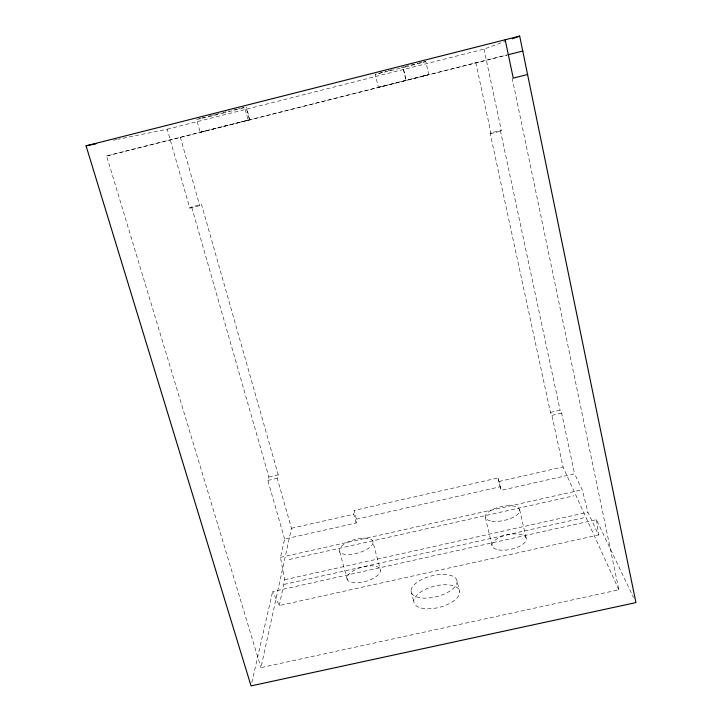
<?xml version="1.0" encoding="UTF-8"?>
<svg xmlns="http://www.w3.org/2000/svg" width="722" height="722" viewBox="0 0 722 722"><rect width="100%" height="100%" fill="white"/><g stroke="black" fill="none" stroke-linecap="round" stroke-linejoin="round"><path stroke-width="0.54" stroke-dasharray="3.61 2.71" d="M279.27 605.55L284.685 579.739L280.461 557.384L284.639 539.09L356.154 522.99L356.433 519.181L354.105 510.481L498.081 477.937L501.113 490.337L574.577 473.794L582.185 489.76L587.952 512.223L598.52 534.966L279.27 605.55L272.636 591.58L596.435 519.678L633.528 597.545M356.154 522.99L353.798 514.217L354.105 510.481M205.31 130.971L200.193 132.252L196.646 119.455M512.142 78.093L618.871 589.811L260.94 667.633L291.462 528.296L277.248 478.28L278.223 474.823L201.528 204.525L191.646 206.97L189.787 208.126L167.179 129.22L117.848 139.319M251.807 682.606L272.636 591.58M284.639 539.09L267.835 480.437L268.891 476.971L191.646 206.97M167.179 129.22L483.984 49.123L504.985 41.461M189.787 208.126L199.759 205.662L201.528 204.525M385.99 85.422L378.382 87.326L375.296 74.339L386.089 71.37M422.226 76.288L428.787 74.619L425.836 61.569L407.298 66.532M198.37 118.94L200.878 118.264M244.108 107.695L225.12 112.632M201.709 118.038L204.561 117.289M378.382 87.326L428.787 74.619M208.405 116.287L211.32 115.538M388.237 70.801L393.463 69.456M106.594 155.952L507.313 54.926L106.594 155.952L260.94 667.633M200.193 132.252L249.794 119.744L246.373 106.982M249.794 119.744L240.977 121.982M212.286 115.285L214.452 114.735M215.535 114.464L221.645 112.921M406.296 66.794L375.296 74.339M401.224 67.48L404.085 66.758M405.033 66.523L418.173 63.274M222.593 112.677L229.713 110.908M224.091 112.894L206.961 117.145M618.871 589.811L563.025 466.981L551.888 415.358L550.435 412.406L490.121 133.092L500.382 130.547L501.447 130.998L483.984 49.123M490.121 133.092L491.095 133.561L501.447 130.998M233.72 109.924L236.536 109.239M206.041 117.361L199.38 118.94M238.368 108.796L240.164 108.372M419.202 63.022L422.081 62.345M268.891 476.971L278.223 474.823M550.435 412.406L560.091 410.186L561.635 413.119L574.577 473.794M267.835 480.437L277.248 478.28M551.888 415.358L561.635 413.119M241.951 107.948L243.973 107.479M291.462 528.296L353.798 514.217M499.046 481.43L563.025 466.981M356.433 519.181L500.129 486.781L501.113 490.337M280.461 557.384L582.185 489.76M289.215 559.523L573.873 495.806M284.685 579.739L587.952 512.223M284.008 584.414L583.737 517.764M423.038 62.119L425.836 61.569M196.637 119.536L198.306 119.184M113.462 140.221L116.756 139.545M180.283 137.117L199.759 205.662M339.692 551.77L347.372 579.793M245.2 109.491L248.034 120.042M246.572 109.248L249.37 119.69M373.039 542.448A17.427 6.931 -15.9 0 1 347.526 554.532A17.427 6.931 -15.9 0 1 347.95 542.023A17.427 6.931 -15.9 0 1 373.039 542.448L380.476 570.479A17.31 7.337 -16 0 1 355.224 582.825A17.31 7.337 -16 0 1 355.45 569.64A17.31 7.337 -16 0 1 380.476 570.479M411.071 591.101L413.787 601.561M457.053 581.02A23.591 10.668 -14.3 0 1 423.823 598.132A23.591 10.668 -14.3 0 1 421.377 579.712A23.591 10.668 -14.3 0 1 457.053 581.02L459.661 591.535A23.537 10.875 -14.3 0 1 426.558 608.781A23.537 10.875 -14.3 0 1 424.022 590.027A23.537 10.875 -14.3 0 1 459.661 591.535M485.31 517.322L492.043 545.724M403.589 69.447L406.08 80.187M403.454 69.583L405.917 80.223M498.081 477.937L500.129 486.781M519.641 509.642L526.158 538.152M475.789 62.615L491.095 133.561M500.382 130.547L560.091 410.186M596.435 519.678L598.52 534.966M498.613 549.875A17.481 7.464 -12 0 0 526.139 540.146A17.481 7.464 -12 0 0 502.638 536.13A17.481 7.464 -12 0 0 498.613 549.875M491.844 521.158A17.599 7.058 -12.2 0 0 519.596 511.528A17.599 7.058 -12.2 0 0 496.077 508.071A17.599 7.058 -12.2 0 0 491.844 521.158"/><path stroke-width="1.08" d="M505.174 39.773L513.252 78.111L527.656 74.501M512.34 38.78L519.687 36.1L635.938 602.599L251.048 685.9L86.062 145.835L519.687 36.1M508.369 54.673L522.845 51.018M86.062 145.835L95.927 143.813"/></g></svg>
